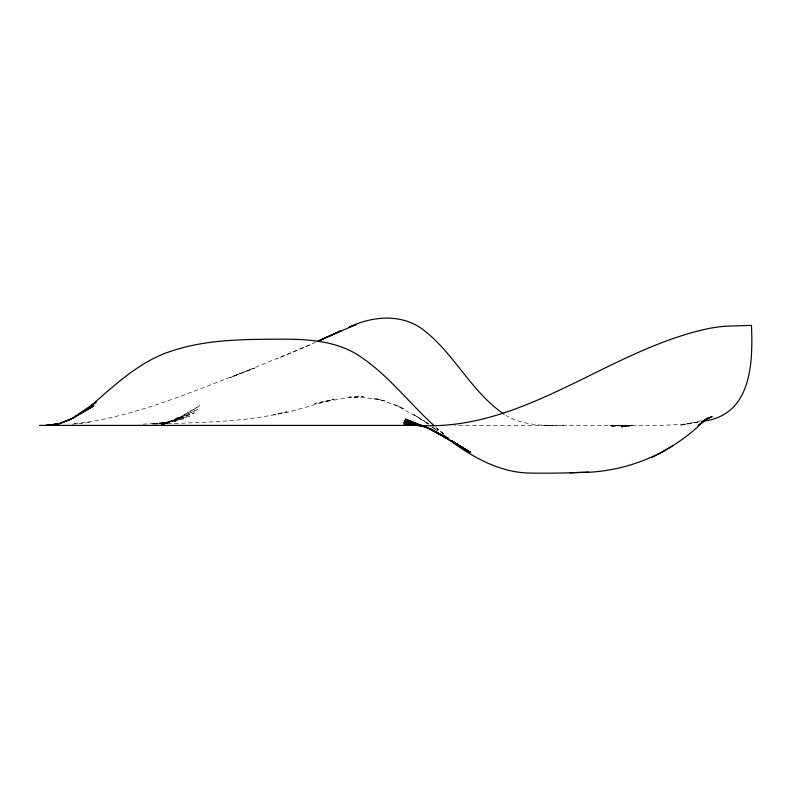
<?xml version="1.0" encoding="UTF-8"?>
<svg xmlns="http://www.w3.org/2000/svg" width="791" height="791" viewBox="0 0 791 791"><rect width="100%" height="100%" fill="white"/><g stroke="black" fill="none" stroke-linecap="round" stroke-linejoin="round"><path stroke-width="0.59" stroke-dasharray="3.96 2.97" d="M178.667 417.005L166.852 423.234L161.097 424.836M161.384 424.797L167.148 423.086L163.569 424.174M143.112 424.184L166.96 422.621L151.645 424.025L175.938 421.02L159.703 423.353L183.631 418.864L163.094 422.948L189.692 416.135L161.146 424.174L172.705 420.95L197.523 409.441L174.267 420.397L161.671 424.213M315.866 342.177L277.038 358.956M310.369 344.807L230.418 377.554L254.672 368.072C194.794 390.012 135.498 417.697 71.437 424.144M172.705 420.95L194.26 412.942L168.631 422.008M163.866 424.035L167.316 422.948L161.651 424.727M161.562 424.757L167.148 423.086M163.401 424.194L177.955 418.103L166.426 423.393L176.561 419.25L199.718 405.793L175.543 419.823L163.994 423.867L176.561 419.25L165.022 423.709L161.572 424.213M701.093 420.812L680.744 425.242L699.63 421.929L680.804 424.53L660.485 425.37L454.746 425.4M632.365 425.4L621.271 427.041M621.232 426.992L632.335 425.4L610.128 425.42L632.325 425.4L621.232 426.942L632.325 425.4L610.128 425.548M621.232 426.665L632.325 425.4L610.128 425.607L632.325 425.4L621.232 426.814L632.325 425.4L610.128 425.766M621.232 426.497L632.325 425.4L610.128 425.874M71.902 424.223L91.954 422.295M621.232 426.329L632.325 425.4L610.128 426.151L632.325 425.4L621.232 425.993M153.691 424.164C198.234 422.206 243.519 422.819 287.034 411.834L273.656 414.939L288.606 412.002L334.099 399.267L314.759 403.351L349.286 397.497L363.366 396.548L349.286 397.033L363.366 397.389L384.426 400.602L373.995 398.16L384.426 401.106L403.855 408.631L394.136 404.161L424.915 421.425L413.92 414.652L427.842 424.134M563.746 425.42L543.516 425.232L553.453 425.4C537.148 425.578 520.29 423.788 505.914 415.473M431.748 426.873L437.591 430.966L432.717 427.17M428.821 424.134L424.915 421.099L428.544 423.976M432.163 426.863L437.591 431.184M443.83 434.081L435.653 427.091M443.504 433.992L436.8 428.564L443.464 433.952"/><path stroke-width="1.19" d="M88.74 407.672C114.388 385.603 139.582 360.815 172.784 350.65C205.976 339.794 241.235 339.359 275.802 339.201C302.419 338.963 330.44 339.616 354.348 352.855C385.583 371.384 407.325 401.413 433.933 425.459M88.77 407.721L96.107 402.135L70.874 419.25L59.345 423.709L46.491 425.4L59.345 423.709L73.069 418.103L93.921 405.793L70.874 419.25L58.02 424.025L45.809 425.4M444.255 436.187C468.905 454.904 497.232 472.326 529.11 473.038C545.642 473.325 562.183 473.186 578.705 472.484C625.829 472.771 671.411 453.777 704.573 420.298L698.137 425.528L708.815 417.688L701.597 421.85M672.142 446.084L662.235 452.215L651.517 457.643M701.617 421.91L712.127 416.491L705.434 419.368M318.051 341.089L356.326 324.399L349.226 327.217C372.986 315.54 403.479 313.365 424.915 331.093C455.092 355.04 471.911 392.376 503.996 414.138M704.059 421.069C751.658 414.642 753.072 362.634 751.45 325.368L724.882 326.248A173.239 173.239 0 0 0 709.636 328.334C608.516 349.256 524.67 432.005 417.252 425.4M569.678 472.84L588.524 472.059M39.55 425.4L419.645 425.4M425.884 425.914L403.776 423.857L425.914 426.398L403.825 422.463L426.131 426.972L404.211 420.772L427.842 428.01L448.388 438.303L426.715 427.545L405.259 419.082L427.842 428.01L449.159 439.796L429.622 428.317L470.675 452.383L450.969 440.844L470.516 452.452L451.651 440.884L470.072 452.452L452.027 440.894L469.439 452.472M341.465 330.509L318.051 341.218L341.455 330.539"/></g></svg>
